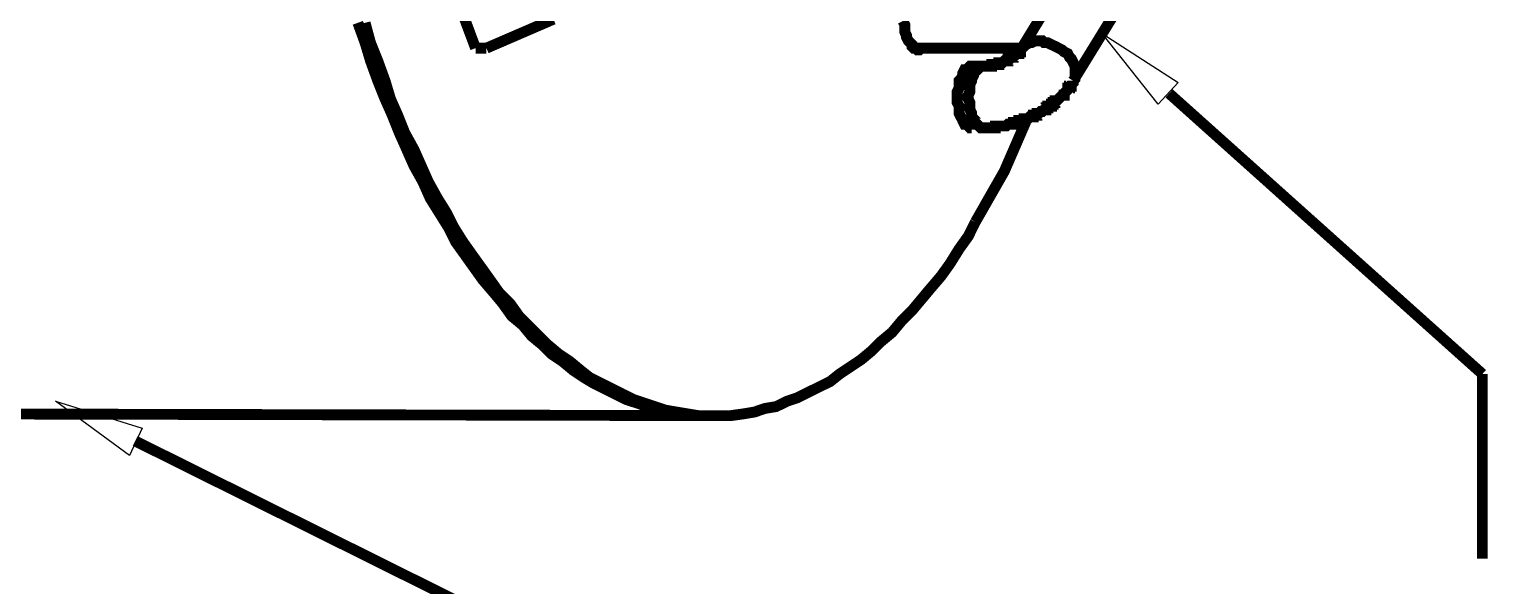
# Model space of a CAD drawing. Extents: x 0.1 to 11.6, y 0.3 to 16.2.
# Drawn here: x 4.274 to 5.617, y 6.845 to 7.357 of the extents above; entities that cross this region are included whole.
import ezdxf

# ---------------------------------------------------------------- set-up
doc = ezdxf.new("R2010")
doc.units = 0
doc.header["$MEASUREMENT"] = 0

msp = doc.modelspace()

# ---------------------------------------------------------------- linework, layer by layer
at = {"color": 0, "const_width": 0.01}
for points in [[(4.685, 7.34), (4.63336, 7.47835)], [(5.23503, 7.31), (5.28836, 7.39665)], [(4.75667, 7.36664), (4.69499, 7.34)], [(5.20503, 7.36833), (5.18668, 7.33832)], [(4.57667, 7.36333), (4.58333, 7.345), (4.58832, 7.32835), (4.595, 7.31), (4.60167, 7.29335), (4.60835, 7.27832), (4.61501, 7.26167), (4.62169, 7.24669), (4.62831, 7.23167), (4.63667, 7.21669), (4.64333, 7.20167), (4.65169, 7.18832), (4.66, 7.17503), (4.66667, 7.16168), (4.67503, 7.15001), (4.68332, 7.13835), (4.69168, 7.12668), (4.70167, 7.11501), (4.71001, 7.10499), (4.71832, 7.09332), (4.72835, 7.08501), (4.73665, 7.07497), (4.74669, 7.06668), (4.75499, 7.05832), (4.76497, 7.05165), (4.77501, 7.04335), (4.785, 7.03668), (4.79335, 7.03168), (4.80333, 7.02669), (4.81332, 7.02165), (4.82335, 7.01665), (4.83333, 7.01335), (4.84332, 7.00999), (4.85335, 7.00667), (4.86333, 7.00499), (4.87332, 7.00331), (4.88499, 7.00168), (4.89501, 7.00168), (4.89665, 7.00168)], [(4.57667, 7.36333), (4.58333, 7.345), (4.58832, 7.32835), (4.595, 7.31), (4.60167, 7.29335), (4.60835, 7.27832), (4.61501, 7.26167), (4.62169, 7.24669), (4.62831, 7.23167), (4.63667, 7.21669), (4.64333, 7.20167), (4.65169, 7.18832), (4.66, 7.17503), (4.66667, 7.16168), (4.67503, 7.15001), (4.68332, 7.13835), (4.69168, 7.12668), (4.70167, 7.11501), (4.71001, 7.10499), (4.71832, 7.09332), (4.72835, 7.08501), (4.73665, 7.07497), (4.74669, 7.06668), (4.75499, 7.05832), (4.76497, 7.05165), (4.77501, 7.04335), (4.785, 7.03668), (4.79335, 7.03168), (4.80333, 7.02669), (4.81332, 7.02165), (4.82335, 7.01665), (4.83333, 7.01335), (4.84332, 7.00999), (4.85335, 7.00667), (4.86333, 7.00499), (4.87332, 7.00331), (4.88499, 7.00168), (4.89501, 7.00168), (4.89665, 7.00168)], [(4.58333, 7.36333), (4.58832, 7.345), (4.595, 7.32835), (4.60167, 7.31), (4.60667, 7.29335), (4.61333, 7.27832), (4.62001, 7.26167), (4.62831, 7.24669), (4.63499, 7.23167), (4.64165, 7.21669), (4.65001, 7.20167), (4.65831, 7.18832), (4.66499, 7.17503), (4.67333, 7.16168), (4.68164, 7.15001), (4.69, 7.13835), (4.69835, 7.12668), (4.70665, 7.11501), (4.71669, 7.10499), (4.72499, 7.09332), (4.73335, 7.08501), (4.74333, 7.07497), (4.75168, 7.06668), (4.76167, 7.05832), (4.77165, 7.05165), (4.78168, 7.04335), (4.78999, 7.03668), (4.80003, 7.03168), (4.81, 7.02669), (4.81999, 7.02165), (4.83003, 7.01665), (4.84, 7.01335), (4.84999, 7.00999), (4.86003, 7.00667), (4.87001, 7.00499), (4.87999, 7.00331), (4.88997, 7.00168), (4.90001, 7.00168), (4.91, 7.00168), (4.91997, 7.00168), (4.93164, 7.00331), (4.94168, 7.00499), (4.95167, 7.00836), (4.96164, 7.00999), (4.97168, 7.01497), (4.98167, 7.01833), (4.99164, 7.02333), (5.00168, 7.02832), (5.01167, 7.03331), (5.02001, 7.03999), (5.03, 7.04665), (5.03999, 7.05333), (5.05003, 7.06168), (5.05832, 7.06999), (5.06836, 7.07835), (5.07667, 7.08832), (5.08664, 7.09831), (5.095, 7.10835), (5.10335, 7.11833), (5.11333, 7.12999), (5.12169, 7.14165), (5.12999, 7.155), (5.13835, 7.16667), (5.14501, 7.18001)], [(5.09668, 7.34), (5.095, 7.34), (5.09332, 7.33832), (5.09169, 7.33832), (5.09, 7.34), (5.08832, 7.34), (5.08664, 7.34169), (5.08664, 7.34332), (5.08501, 7.345), (5.08333, 7.34668), (5.08165, 7.34999), (5.08165, 7.35167), (5.08003, 7.35499), (5.08003, 7.35835), (5.08003, 7.36165), (5.07835, 7.36501)], [(4.69499, 7.34), (4.685, 7.34)], [(5.08832, 7.34), (5.18668, 7.34)], [(5.09, 7.34), (5.09169, 7.34)], [(5.18668, 7.33832), (5.18832, 7.34), (5.19, 7.34169), (5.19168, 7.34332), (5.19499, 7.345), (5.19667, 7.345), (5.19997, 7.34668), (5.20335, 7.34668), (5.20665, 7.34668), (5.20833, 7.345), (5.21164, 7.345), (5.215, 7.34332), (5.21832, 7.34169), (5.22168, 7.34), (5.22499, 7.33832), (5.22667, 7.33664), (5.22999, 7.33501), (5.23167, 7.33165), (5.23335, 7.33003), (5.23503, 7.32667), (5.23665, 7.32335), (5.23665, 7.32167), (5.23665, 7.31836), (5.23665, 7.31668), (5.23665, 7.31332), (5.23665, 7.31168), (5.23503, 7.31)], [(5.18668, 7.33832), (5.18668, 7.33664), (5.185, 7.33664), (5.185, 7.33501), (5.18332, 7.33501), (5.18164, 7.33333), (5.18001, 7.33333), (5.18001, 7.33165), (5.17833, 7.33165), (5.17665, 7.33003), (5.17503, 7.33003), (5.17503, 7.32835), (5.17333, 7.32835), (5.17165, 7.32835), (5.16997, 7.32667), (5.16835, 7.32667), (5.16667, 7.32667), (5.16667, 7.32497), (5.16499, 7.32497), (5.16336, 7.32497), (5.16168, 7.32497), (5.16, 7.32497), (5.16, 7.32335), (5.15831, 7.32335), (5.15668, 7.32335), (5.155, 7.32335), (5.15332, 7.32335)], [(5.14165, 7.32335), (5.13997, 7.32335), (5.13835, 7.32167), (5.13667, 7.31999), (5.13499, 7.31999), (5.13336, 7.31668), (5.13336, 7.315), (5.13167, 7.31168), (5.12999, 7.31), (5.12999, 7.30664), (5.12999, 7.30333), (5.12831, 7.30003), (5.12831, 7.29665), (5.12831, 7.29335), (5.12831, 7.28999), (5.12999, 7.28668), (5.12999, 7.28331), (5.12999, 7.28), (5.13167, 7.27669), (5.13336, 7.27501), (5.13336, 7.27333), (5.13499, 7.27001), (5.13667, 7.27001), (5.13835, 7.26833), (5.13997, 7.26665), (5.14165, 7.26665)], [(5.15169, 7.32335), (5.15001, 7.32335), (5.14833, 7.32167), (5.14665, 7.31999), (5.14501, 7.31999), (5.14333, 7.31668), (5.14333, 7.315), (5.14165, 7.31168), (5.14165, 7.31), (5.13997, 7.30664), (5.13997, 7.30333), (5.13997, 7.30003), (5.13835, 7.29665), (5.13835, 7.29335), (5.13997, 7.28999), (5.13997, 7.28668), (5.13997, 7.28331), (5.14165, 7.28), (5.14165, 7.27669), (5.14333, 7.27501), (5.14501, 7.27333), (5.14501, 7.27001), (5.14665, 7.27001), (5.14833, 7.26833), (5.15001, 7.26665), (5.15169, 7.26665)], [(5.15332, 7.32335), (5.14165, 7.32335)], [(5.15169, 7.26665), (5.15332, 7.26665), (5.155, 7.26665), (5.15668, 7.26665), (5.15831, 7.26665), (5.16, 7.26665), (5.16168, 7.26665), (5.16336, 7.26665), (5.16336, 7.26833), (5.16499, 7.26833), (5.16667, 7.26833), (5.16835, 7.26833), (5.16997, 7.26833), (5.17165, 7.26833), (5.17333, 7.26833), (5.17503, 7.27001), (5.17665, 7.27001), (5.17833, 7.27001), (5.18001, 7.27001), (5.18001, 7.27165), (5.18164, 7.27165), (5.18332, 7.27165), (5.185, 7.27165), (5.185, 7.27333), (5.18668, 7.27333), (5.18832, 7.27333), (5.19, 7.27333), (5.19, 7.27501), (5.19168, 7.27501), (5.19336, 7.27501), (5.19499, 7.27669), (5.19667, 7.27669), (5.19835, 7.27669), (5.19835, 7.27832), (5.19997, 7.27832), (5.20167, 7.27832), (5.20167, 7.28), (5.20335, 7.28), (5.20503, 7.28168), (5.20665, 7.28168), (5.20833, 7.28331), (5.21001, 7.28331), (5.21001, 7.285), (5.21164, 7.285), (5.21164, 7.28668), (5.21332, 7.28668), (5.215, 7.28668), (5.215, 7.28836), (5.21669, 7.28836), (5.21669, 7.28999), (5.21832, 7.28999), (5.21832, 7.29167), (5.22, 7.29167), (5.22168, 7.29335), (5.22331, 7.29497), (5.22499, 7.29665), (5.22667, 7.29665), (5.22667, 7.29833), (5.22835, 7.30003), (5.22999, 7.30165), (5.22999, 7.30333), (5.23167, 7.30333), (5.23167, 7.30501), (5.23335, 7.30501), (5.23335, 7.30664), (5.23503, 7.30832), (5.23503, 7.31)], [(5.32335, 7.29833), (5.61165, 7.03999)], [(5.14501, 7.18001), (5.17165, 7.22667), (5.19336, 7.27669)], [(5.61165, 7.03999), (5.61165, 6.87001)], [(4.19336, 7.00331), (4.89665, 7.00168)], [(4.89665, 7.00168), (4.90332, 7.00168)], [(4.37169, 6.97835), (4.69, 6.81999)]]:
    msp.add_lwpolyline(points, dxfattribs=at)
at = {"color": 0}
for points in [[(5.31332, 7.28836), (5.26167, 7.35335), (5.33165, 7.30832), (5.31332, 7.28836)], [(4.36664, 6.965), (4.29833, 7.01497), (4.37831, 6.99001), (4.36664, 6.965)]]:
    msp.add_lwpolyline(points, close=True, dxfattribs=at)

doc.saveas('drawing.dxf')
